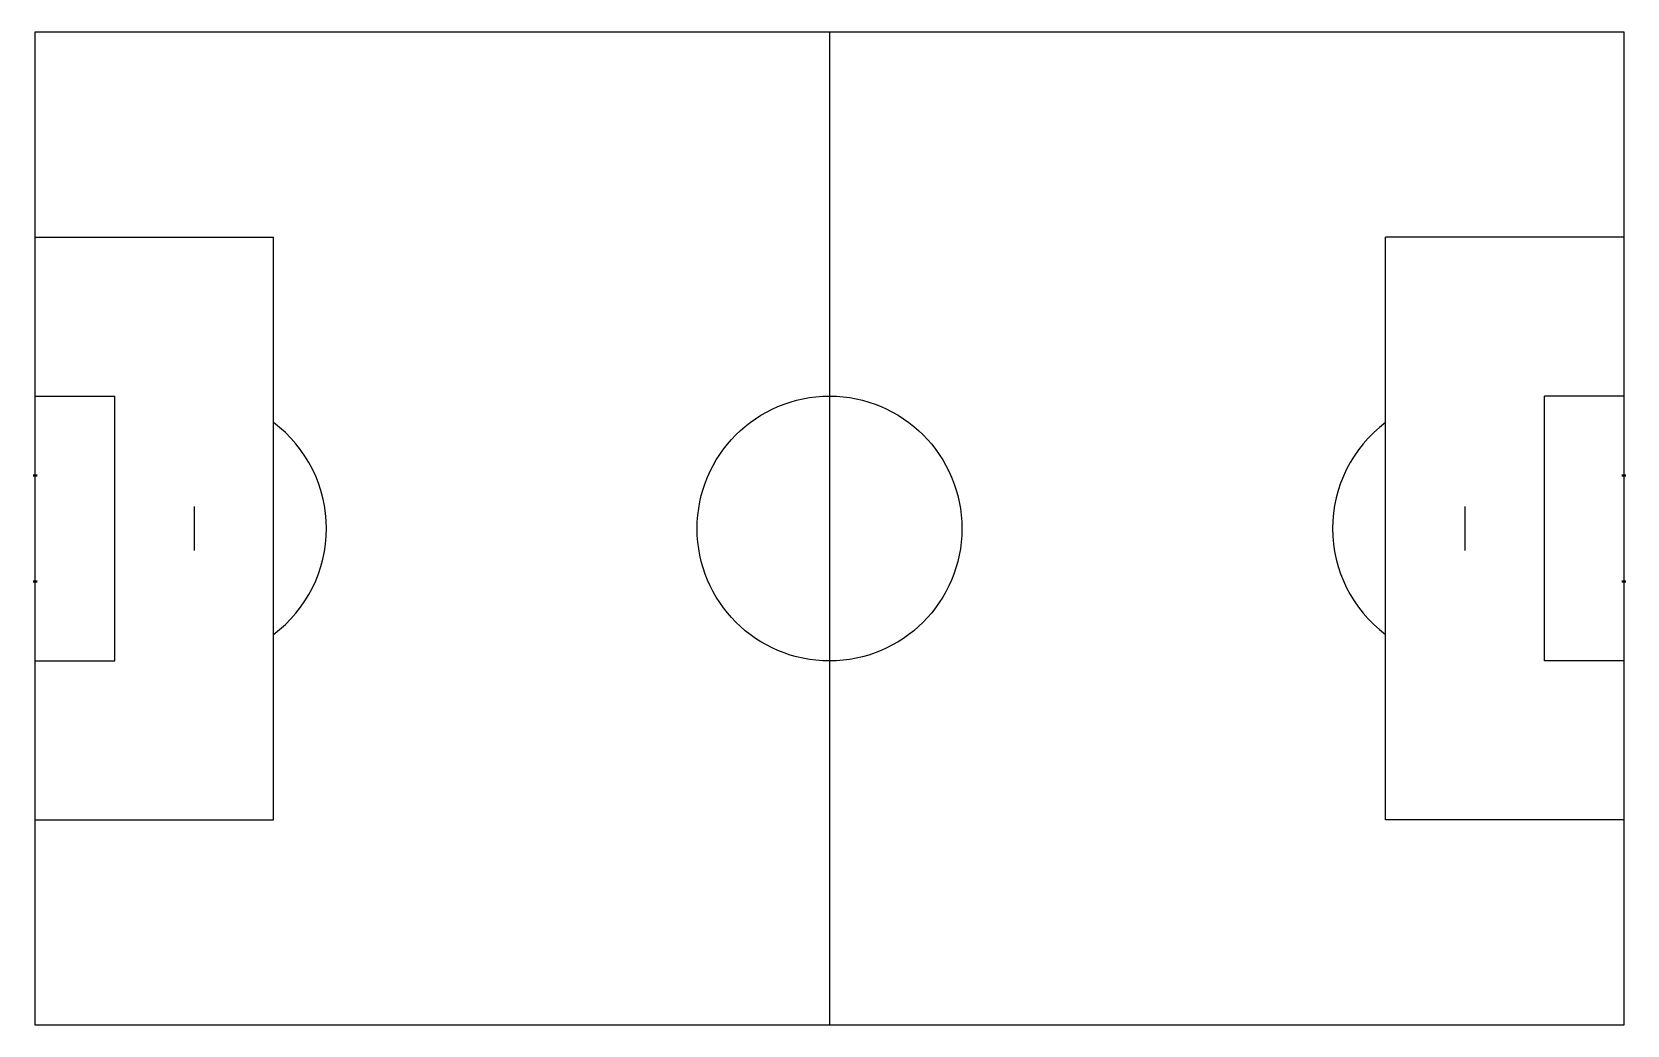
# Model space of a CAD drawing. Header units: millimetres. Extents: x 1136 to 1244, y 1263 to 1331.
import ezdxf

# ---------------------------------------------------------------- set-up
doc = ezdxf.new("R2010")
doc.units = ezdxf.units.MM
doc.header["$LTSCALE"] = 10
doc.layers.add('Campos_e_Quadras', color=3, linetype='Continuous')

msp = doc.modelspace()

# ---------------------------------------------------------------- linework, layer by layer
at = {"layer": 'Campos_e_Quadras'}
for p, q in [((1136.05, 1330.84), (1244.05, 1330.84)), ((1136.05, 1263.34), (1136.05, 1330.84)), ((1190.05, 1330.84), (1190.05, 1263.34)), ((1244.05, 1330.84), (1244.05, 1263.34)), ((1136.05, 1316.89), (1152.25, 1316.89)), ((1152.25, 1277.29), (1152.25, 1316.89)), ((1227.85, 1277.29), (1227.85, 1316.89)), ((1244.05, 1316.89), (1227.85, 1316.89)), ((1136.05, 1306.09), (1141.45, 1306.09)), ((1141.45, 1288.09), (1141.45, 1306.09)), ((1238.65, 1288.09), (1238.65, 1306.09)), ((1244.05, 1306.09), (1238.65, 1306.09)), ((1146.85, 1298.59), (1146.85, 1295.59)), ((1233.25, 1298.59), (1233.25, 1295.59)), ((1136.05, 1288.09), (1141.45, 1288.09)), ((1244.05, 1288.09), (1238.65, 1288.09)), ((1136.05, 1277.29), (1152.25, 1277.29)), ((1244.05, 1277.29), (1227.85, 1277.29)), ((1244.05, 1263.34), (1136.05, 1263.34))]:
    msp.add_line(p, q, dxfattribs=at)
at = {"layer": 'Campos_e_Quadras', "const_width": 0.15}
for points in [[(1135.9, 1300.69), (1136.2, 1300.69)], [(1244.2, 1300.69), (1243.9, 1300.69)], [(1135.9, 1293.49), (1136.2, 1293.49)], [(1244.2, 1293.49), (1243.9, 1293.49)]]:
    msp.add_lwpolyline(points, dxfattribs=at)
at = {"layer": 'Campos_e_Quadras'}
msp.add_circle((1190.05, 1297.09), 9, dxfattribs=at)
for centre, start, end in [((1146.85, 1297.09), 306.8699, 53.1301), ((1233.25, 1297.09), 126.8699, 233.1301)]:
    msp.add_arc(centre, 9, start, end, dxfattribs=at)

doc.saveas('drawing.dxf')
